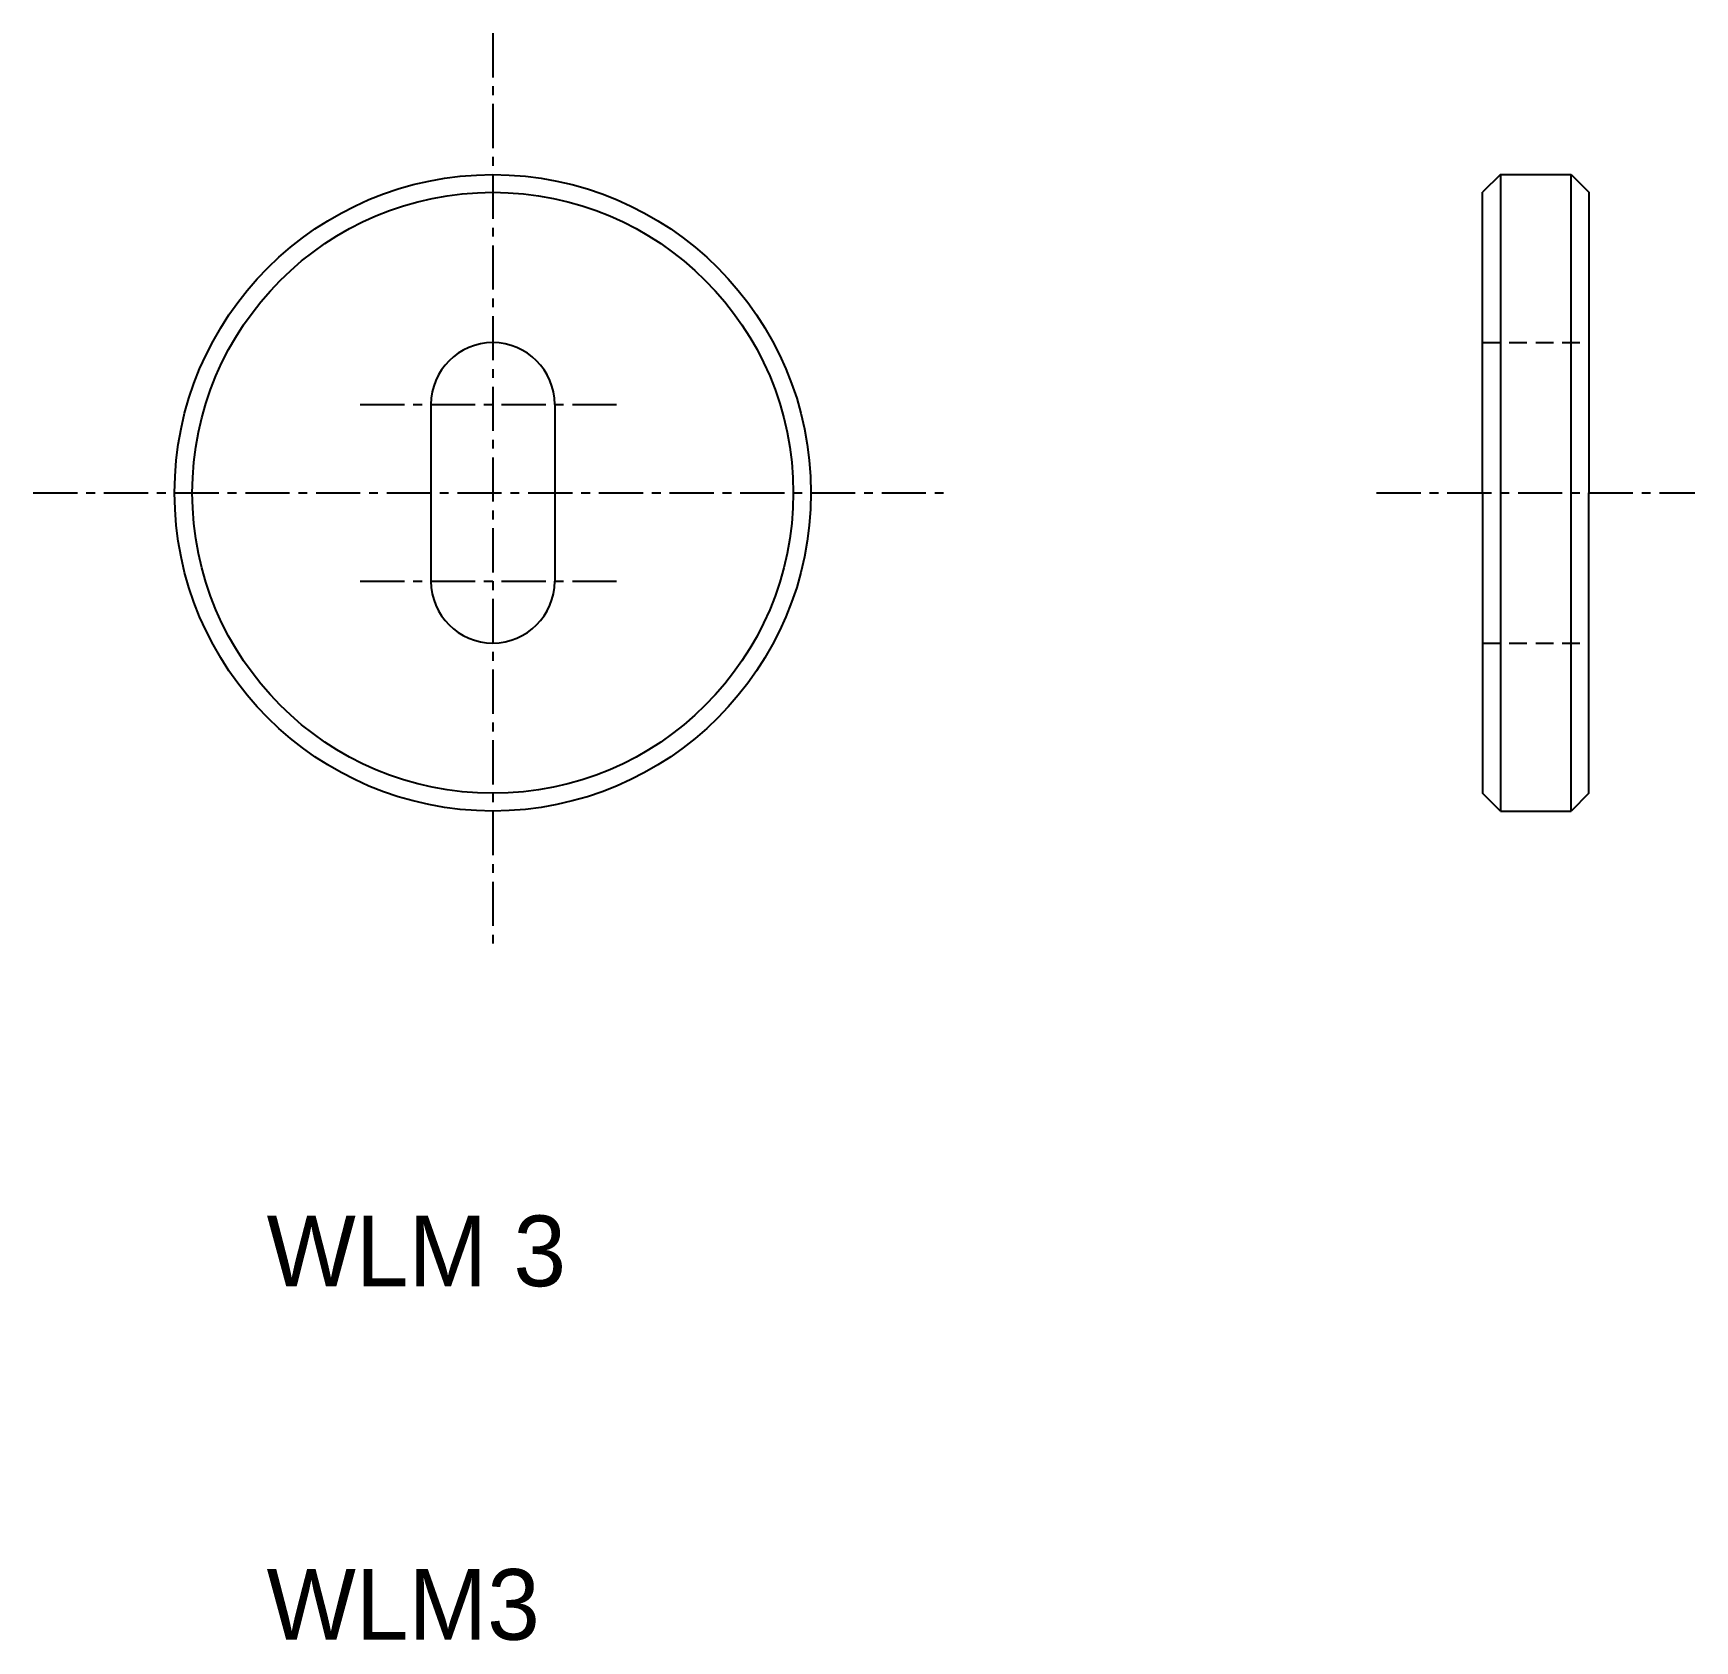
# Model space of a CAD drawing. Extents: x 37 to 84, y 17.5 to 63.
import ezdxf

# ---------------------------------------------------------------- set-up
doc = ezdxf.new("R2010")
doc.units = 0
doc.linetypes.add('CENTER', pattern=[2, 1.25, -0.25, 0.25, -0.25])
doc.linetypes.add('DASHED', pattern=[0.75, 0.5, -0.25])
doc.layers.get('0').update_dxf_attribs({"linetype": 'CONTINUOUS'})
doc.layers.add('CENTER', color=1, linetype='CENTER')

msp = doc.modelspace()

# ---------------------------------------------------------------- linework, layer by layer
at = {"color": 7, "linetype": 'CONTINUOUS'}
for p, q in [((78.5, 59), (78, 58.5)), ((78.5, 59), (80.5, 59)), ((78.5, 59), (78.5, 41)), ((80.5, 59), (81, 58.5)), ((80.5, 41), (80.5, 59)), ((78, 50), (78, 58.5)), ((81, 58.5), (81, 50)), ((48.25, 52.5), (48.25, 47.5)), ((51.75, 52.5), (51.75, 47.5)), ((78, 50), (78, 41.5)), ((81, 41.5), (81, 50)), ((78.5, 41), (78, 41.5)), ((81, 41.5), (80.5, 41)), ((78.5, 41), (80.5, 41))]:
    msp.add_line(p, q, dxfattribs=at)
at = {"color": 3, "linetype": 'DASHED'}
for p, q in [((78, 54.25), (81, 54.25)), ((78, 45.75), (81, 45.75))]:
    msp.add_line(p, q, dxfattribs=at)
at = {"color": 7, "linetype": 'CONTINUOUS'}
for radius in [9, 8.5]:
    msp.add_circle((50, 50), radius, dxfattribs=at)
for centre, start, end in [((50, 52.5), 0, 180), ((50, 47.5), 180, 0)]:
    msp.add_arc(centre, 1.75, start, end, dxfattribs=at)
at = {"layer": 'CENTER', "color": 1, "linetype": 'CENTER'}
for p, q in [((50, 63), (50, 37)), ((46.25, 52.5), (53.75, 52.5)), ((37, 50), (63, 50)), ((75, 50), (84, 50)), ((46.25, 47.5), (53.75, 47.5))]:
    msp.add_line(p, q, dxfattribs=at)

# ---------------------------------------------------------------- texts
at = {"color": 7, "linetype": 'CONTINUOUS'}
for s, p in [('WLM 3', (43.602, 27.558)), ('WLM3', (43.602, 17.558))]:
    msp.add_text(s, height=2, dxfattribs=at).set_placement(p)

doc.saveas('drawing.dxf')
